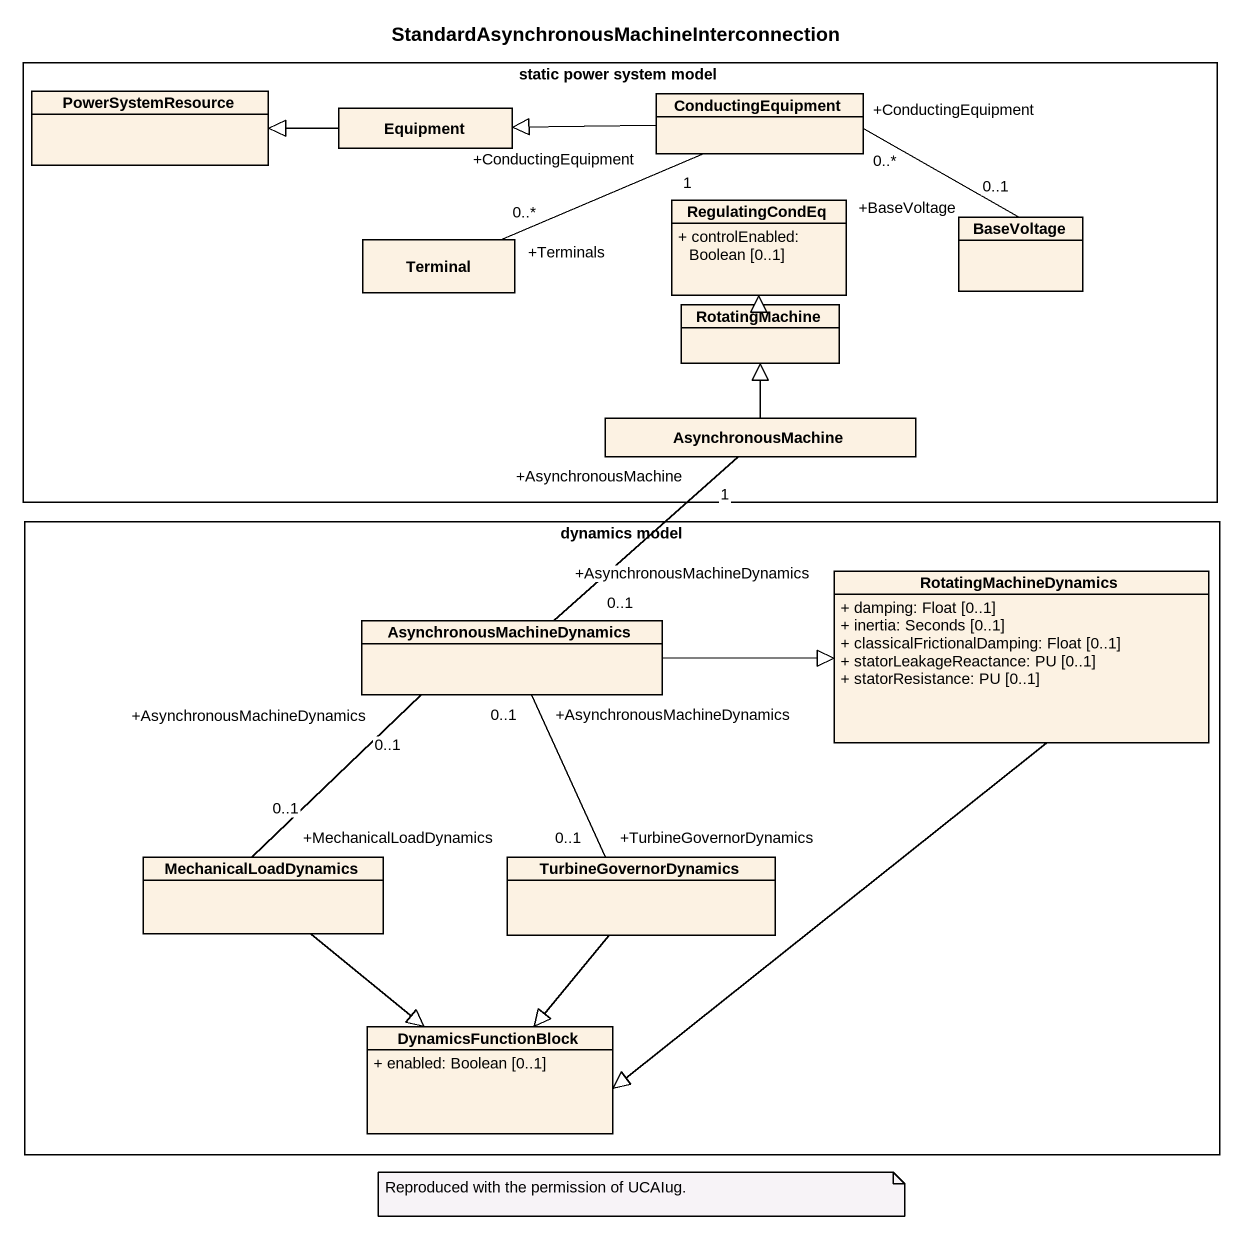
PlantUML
@startuml
title StandardAsynchronousMachineInterconnection
hide circle
hide empty members
skinparam classAttributeIconSize 0
rectangle "static power system model" as static_power_system_model {
  class PowerSystemResource
  class Equipment
  class ConductingEquipment
  class RegulatingCondEq {
    + controlEnabled: Boolean [0..1]
  }
  class Terminal
  class BaseVoltage
  class RotatingMachine
  class AsynchronousMachine
}
rectangle "dynamics model" as dynamics_model {
  class RotatingMachineDynamics {
    + damping: Float [0..1]
    + inertia: Seconds [0..1]
    + classicalFrictionalDamping: Float [0..1]
    + statorLeakageReactance: PU [0..1]
    + statorResistance: PU [0..1]
  }
  class AsynchronousMachineDynamics
  class MechanicalLoadDynamics
  class TurbineGovernorDynamics
  class DynamicsFunctionBlock {
    + enabled: Boolean [0..1]
  }
}
Equipment -left-|> PowerSystemResource
ConductingEquipment -left-|> Equipment
Terminal "+Terminals\n0..*" -right- "+ConductingEquipment\n1" ConductingEquipment
BaseVoltage "+BaseVoltage\n0..1" -left- "+ConductingEquipment\n0..*" ConductingEquipment
RotatingMachine -up-|> RegulatingCondEq
AsynchronousMachine -up-|> RotatingMachine
RotatingMachineDynamics --|> DynamicsFunctionBlock
AsynchronousMachineDynamics "+AsynchronousMachineDynamics\n0..1" -up- "+AsynchronousMachine\n1" AsynchronousMachine
AsynchronousMachineDynamics -right-|> RotatingMachineDynamics
MechanicalLoadDynamics "+MechanicalLoadDynamics\n0..1" -up- "+AsynchronousMachineDynamics\n0..1" AsynchronousMachineDynamics
MechanicalLoadDynamics --|> DynamicsFunctionBlock
TurbineGovernorDynamics "+TurbineGovernorDynamics\n0..1" -up- "+AsynchronousMachineDynamics\n0..1" AsynchronousMachineDynamics
TurbineGovernorDynamics --|> DynamicsFunctionBlock
note as N1
  Reproduced with the permission of UCAIug.
end note
@enduml
